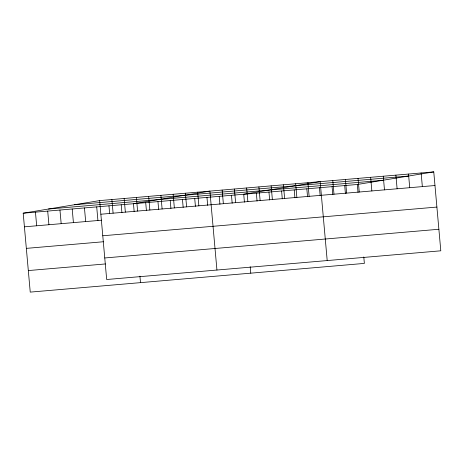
<?xml version="1.0" encoding="UTF-8"?>
<svg xmlns="http://www.w3.org/2000/svg" width="464" height="464" viewBox="0 0 464 464"><rect width="100%" height="100%" fill="white"/><g stroke="black" fill="none" stroke-linecap="round" stroke-linejoin="round"><path stroke-width="0.7" d="M363.788 256.946L364.368 263.407L30.241 292.111L23.2 213.196L99.632 200.593L433.759 171.889L440.8 250.804L106.679 279.514L99.632 200.593M23.2 213.196L357.321 184.486L433.759 171.889M74.414 204.752L408.535 176.047M48.424 209.038L382.545 180.328M100.85 214.229L434.971 185.525M24.418 226.832L101.529 220.209M102.776 235.77L436.897 207.066M26.338 248.373L103.449 241.75M104.754 257.967L438.88 229.262M28.321 270.57L105.432 263.946M421.132 172.973L422.35 186.609M408.511 174.058L409.729 187.694M395.891 175.143L397.109 188.778M383.27 176.221L384.482 189.863M370.643 177.306L371.861 190.948M358.022 178.391L359.24 192.032M357.321 184.486L358.028 192.386M345.402 179.475L346.62 193.117M344.7 185.571L345.402 193.471M332.775 180.56L333.993 194.201M332.079 186.656L332.781 194.555M327.201 260.565L320.154 181.644L243.722 194.248L244.424 202.142M319.452 187.74L320.16 195.64M307.905 182.7L309.123 196.336M306.832 188.825L307.539 196.724M295.655 183.75L296.867 197.391M294.211 189.909L294.913 197.809M283.4 184.805L284.618 198.441M281.59 190.994L282.292 198.894M271.15 185.855L272.368 199.491M268.963 192.079L269.671 199.978M258.9 186.911L260.118 200.547M256.343 193.163L257.05 201.057M246.651 187.961L247.863 201.596M250.189 266.707L250.763 273.168M234.395 189.016L235.613 202.652M231.472 195.303L232.174 203.197M222.146 190.066L223.364 203.702M219.217 196.353L219.924 204.247M216.937 270.036L209.896 191.122L133.458 203.719L134.166 211.619M206.967 197.409L207.669 205.303M197.647 192.171L198.859 205.807M194.718 198.459L195.419 206.352M185.391 193.221L186.609 206.863M182.462 199.514L183.17 207.408M173.142 194.277L174.36 207.913M170.213 200.564L170.92 208.458M160.892 195.327L162.11 208.968M157.963 201.614L158.665 209.513M148.637 196.382L149.855 210.018M145.713 202.669L146.415 210.563M136.387 197.432L137.605 211.074M139.925 276.179L140.505 282.64M124.137 198.488L125.355 212.123M121.208 204.775L121.916 212.669M111.888 199.537L113.1 213.179M108.959 205.825L109.661 213.724M96.709 206.88L97.921 220.516M84.454 207.93L85.672 221.572M72.204 208.986L73.422 222.621M59.955 210.035L61.173 223.671M47.705 211.091L48.917 224.727M35.45 212.141L36.668 225.777"/></g></svg>
